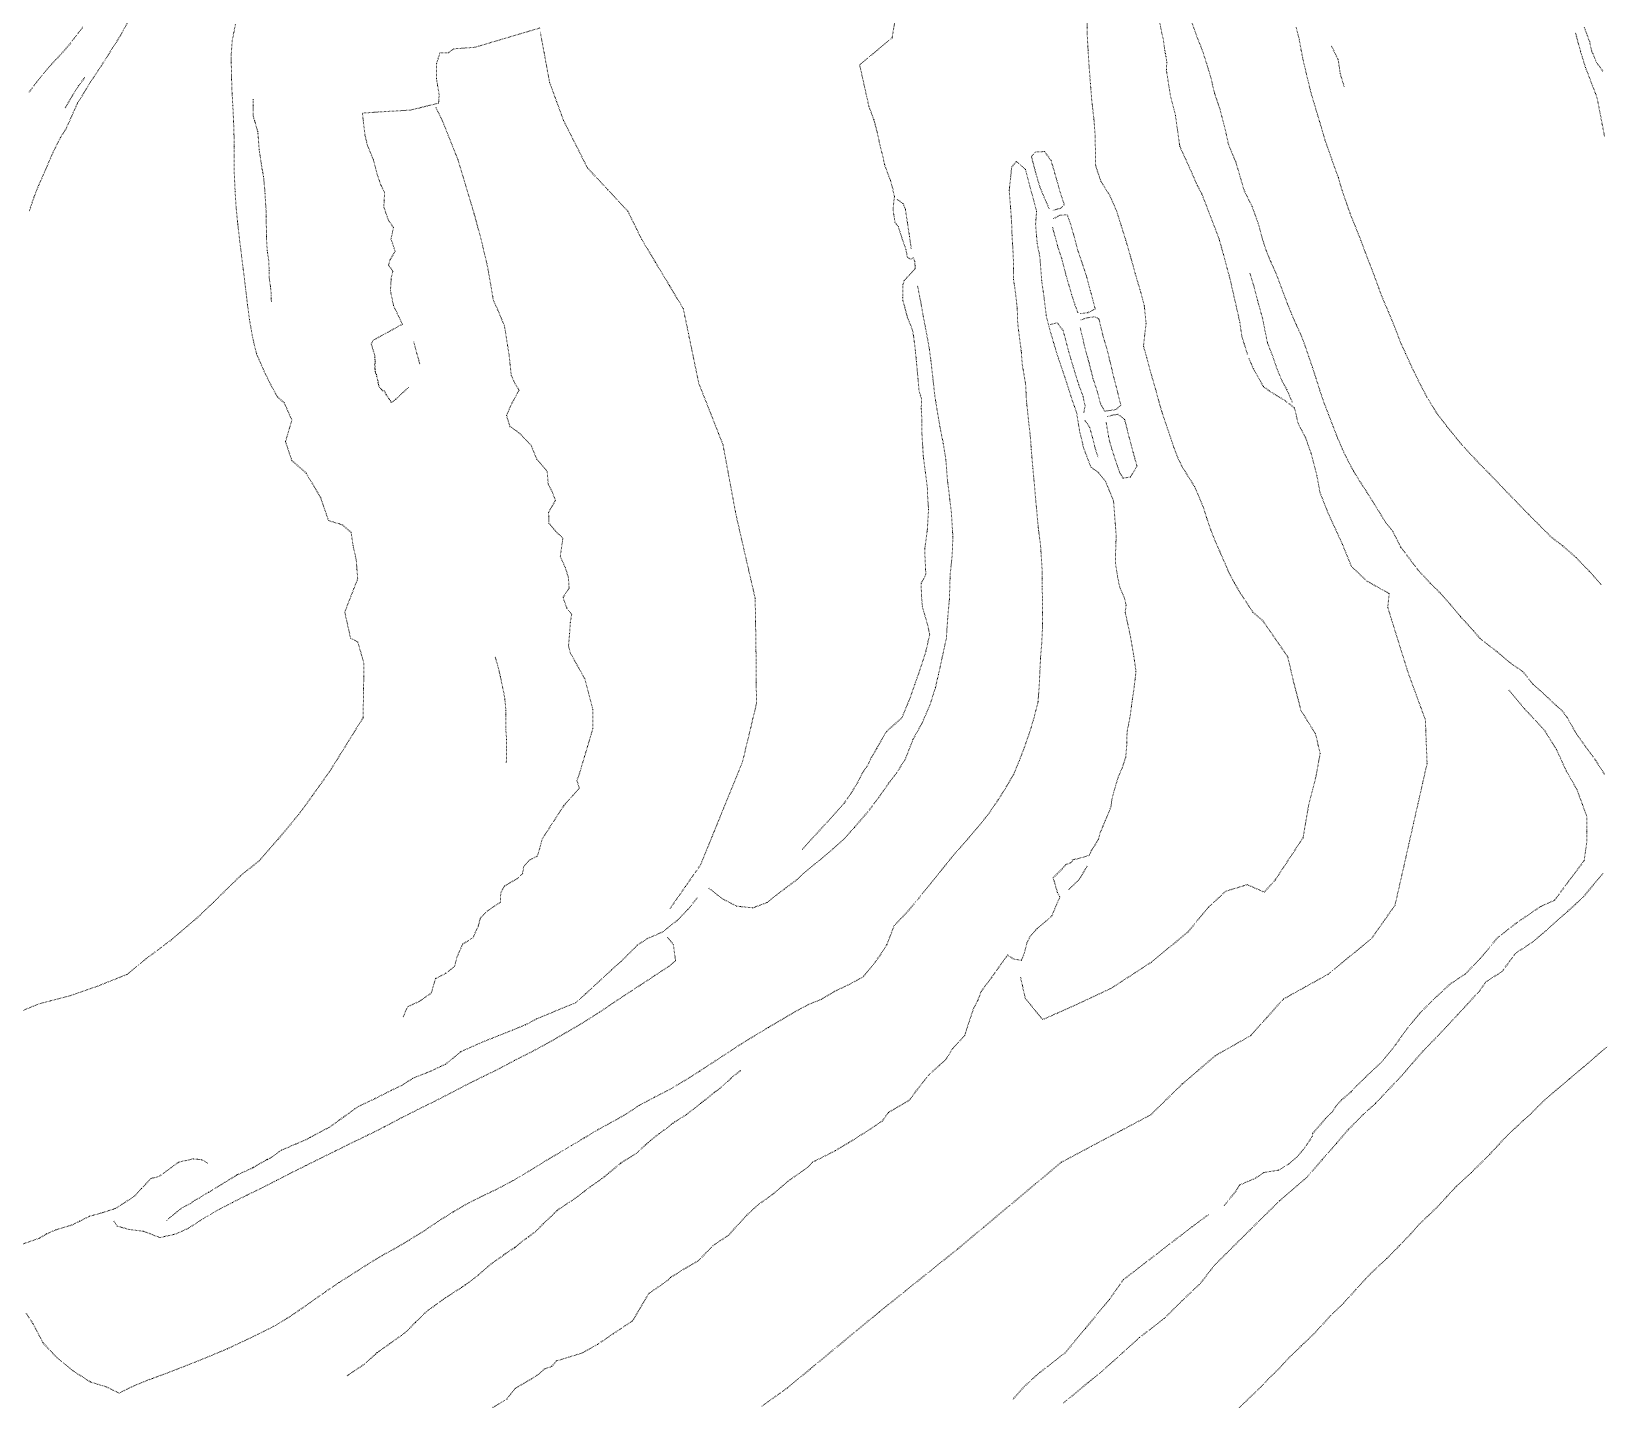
# Model space of a CAD drawing. Extents: x 682410 to 689460, y 7661803 to 7669124.
# Drawn here: x 685593.4 to 686009.6, y 7666807.4 to 7667170.6 of the extents above; entities that cross this region are included whole.
import ezdxf

# ---------------------------------------------------------------- set-up
doc = ezdxf.new("R2010")
doc.units = 0
doc.header["$MEASUREMENT"] = 0
doc.linetypes.add('DOT', pattern=[0.25, 0, -0.25])
doc.layers.add('02 TOE_Line', color=1, linetype='DOT', lineweight=20)

msp = doc.modelspace()

# ---------------------------------------------------------------- linework, layer by layer
at = {"layer": '02 TOE_Line'}
for points in [[(685620.09, 7667175, 4153.07), (685616.89, 7667169.24, 4152.98), (685614.87, 7667166.03, 4153), (685612.85, 7667162.81, 4153.03), (685609.04, 7667157.04, 4153.26), (685605.62, 7667151.48, 4153.56), (685604.09, 7667148.07, 4153.74), (685602.56, 7667144.66, 4153.92), (685601.11, 7667142.4, 4154.04), (685598.94, 7667138.01, 4154.12), (685597.36, 7667134.31, 4154.2), (685595.31, 7667129.67, 4154.3), (685594.13, 7667126.7, 4154.38), (685592.78, 7667122.67, 4154.43)], [(685822.98, 7667175.56, 4080.39), (685821.8, 7667168.83, 4080.32), (685813.21, 7667161.72, 4080.24), (685815.7, 7667150.56, 4080.16), (685817, 7667147.1, 4080.13), (685818.06, 7667143.03, 4080.03), (685818.65, 7667140.18, 4080.03), (685819.52, 7667136.76, 4080.09), (685819.82, 7667135.23, 4080.13), (685821.36, 7667131.05, 4080.16), (685821.91, 7667129.2, 4080.2), (685822.44, 7667126.72, 4080.2), (685822.07, 7667123.41, 4080.95), (685822.59, 7667119.9, 4080.64), (685823.51, 7667118.7, 4080.42), (685824.19, 7667116.43, 4080.62), (685825.52, 7667112.62, 4081.13), (685825.86, 7667110.6, 4081.55), (685826.84, 7667110.08, 4081.13), (685827.42, 7667110.54, 4080.66), (685827.84, 7667109.54, 4080.72), (685827.97, 7667107.63, 4080.78), (685825.05, 7667104.43, 4083.04), (685824.69, 7667103.31, 4083.39), (685824.63, 7667099.97, 4083.68), (685824.69, 7667099.2, 4083.67), (685825.87, 7667094.76, 4083.82), (685827.24, 7667091.29, 4084), (685827.57, 7667089.36, 4084.26), (685828, 7667085.81, 4084.63), (685828.28, 7667082.95, 4084.68), (685828.49, 7667080.61, 4084.93), (685828.7, 7667078.32, 4085.19), (685828.98, 7667075.15, 4085.63), (685829.62, 7667073.11, 4085.79), (685829.57, 7667070.45, 4085.77), (685829.76, 7667067, 4085.86), (685829.76, 7667063.68, 4086.27), (685830.09, 7667057.96, 4086.71), (685830.57, 7667054.24, 4087.04), (685831.18, 7667049.34, 4087.22), (685831.27, 7667046.97, 4087.49), (685831.5, 7667043.65, 4087.75), (685831.17, 7667038.23, 4087.97), (685830.47, 7667033.04, 4088), (685830.78, 7667026.38, 4089.13), (685829.52, 7667024.01, 4088.92), (685829.64, 7667020.57, 4089.52), (685829.87, 7667017.82, 4090.26), (685831.2, 7667013.22, 4091.08), (685831.81, 7667010.57, 4090.6), (685830.79, 7667005.97, 4090.72), (685829.26, 7667001.27, 4091.33), (685827.83, 7666997.19, 4091.87), (685826.48, 7666993.34, 4092.38), (685824.45, 7666988.44, 4093.23), (685820.4, 7666984.78, 4093.06), (685819.75, 7666983.8, 4093.21), (685817.75, 7666980.24, 4094), (685816.31, 7666977.82, 4094.74), (685815.4, 7666975.86, 4095.14), (685814.03, 7666973.9, 4095.18), (685812.59, 7666971.02, 4095.2), (685810.76, 7666968.08, 4095.18), (685809.06, 7666965.66, 4095.43), (685806.25, 7666962.52, 4096.05), (685797.92, 7666953.37, 4098.69)], [(685855.94, 7666919.42, 4077.98), (685857.15, 7666913.98, 4077.99), (685861.76, 7666908.26, 4078.64), (685865.71, 7666910.02, 4078.65), (685870.32, 7666912.06, 4078.65), (685879.99, 7666916.6, 4078.71), (685890.63, 7666923.52, 4078.69), (685900.3, 7666931.5, 4078.7), (685905.8, 7666938.1, 4078.98), (685910.35, 7666942.34, 4078.93), (685916.08, 7666944.09, 4078.76), (685920.6, 7666942.1, 4078.68), (685923.51, 7666945.36, 4078.7), (685930.9, 7666956.57, 4079.13), (685932.34, 7666965.06, 4079.01), (685934.34, 7666972.96, 4079.14), (685935.43, 7666978.94, 4079.1), (685934.19, 7666984.11, 4079.02), (685930.34, 7666990.32, 4079.19), (685928.32, 7666998.14, 4079.13), (685926.83, 7667004.58, 4079.28), (685920.28, 7667014.06, 4079.1), (685917.53, 7667016.46, 4079.45), (685915.84, 7667019.07, 4079.43), (685914.18, 7667021.59, 4079.44), (685912.66, 7667024.18, 4079.42), (685911.23, 7667026.88, 4079.4), (685909.98, 7667029.79, 4079.37), (685908.76, 7667032.6, 4079.39), (685907.48, 7667035.48, 4079.46), (685906.38, 7667038.31, 4079.51), (685905.4, 7667041.17, 4079.52), (685904.48, 7667044.1, 4079.55), (685903.29, 7667046.99, 4079.66), (685902.09, 7667049.77, 4079.68), (685900.39, 7667052.45, 4079.72), (685898.77, 7667055.07, 4079.82), (685897.49, 7667057.79, 4079.92), (685896.43, 7667060.64, 4079.97), (685895.46, 7667063.57, 4080.06), (685894.47, 7667066.46, 4080.1), (685893.5, 7667069.3, 4080.14), (685892.66, 7667072.23, 4080.18), (685891.89, 7667075.14, 4080.26), (685891.01, 7667078.14, 4080.29), (685890.15, 7667081.18, 4080.35), (685889.36, 7667084.12, 4080.37), (685888.54, 7667087.03, 4080.4), (685889.22, 7667093.15, 4081.67), (685888.75, 7667097.85, 4081.64), (685887.6, 7667102.09, 4081.62), (685886.35, 7667106.28, 4081.24), (685885.16, 7667110.61, 4081.33), (685883.84, 7667115.17, 4081.4), (685882.62, 7667119.03, 4081.43), (685881.38, 7667122.97, 4081.47), (685879.68, 7667126.86, 4081.44), (685877.22, 7667130.85, 4081.34), (685875.85, 7667134.9, 4081.22), (685875.78, 7667138.8, 4081.26), (685875.72, 7667142.96, 4081.31), (685875.35, 7667147.65, 4081.33), (685874.82, 7667152.15, 4081.34), (685874.46, 7667156.77, 4081.37), (685874.09, 7667161.46, 4081.4), (685873.85, 7667165.47, 4081.31), (685873.58, 7667170.17, 4081.2), (685873.56, 7667174.33, 4081.1)], [(685587.59, 7666909.28, 4155.09), (685595.72, 7666912.55, 4155.17), (685603.7, 7666914.62, 4155.04), (685611.07, 7666917.18, 4155.2), (685618.83, 7666920.28, 4155.11), (685623.68, 7666924.3, 4155.07), (685630.6, 7666929.48, 4155.06), (685637.33, 7666935.21, 4155.03), (685641.71, 7666939.41, 4154.87), (685648.89, 7666946.44, 4154.78), (685653.87, 7666950.44, 4154.89), (685658.88, 7666956.16, 4154.82), (685664.45, 7666962.84, 4154.97), (685668.08, 7666967.85, 4155.15), (685672.71, 7666974.35, 4155.13), (685681.44, 7666988.41, 4154.74), (685681.57, 7666996.49, 4154.72), (685681.65, 7667002.82, 4154.94), (685680.05, 7667008.48, 4154.75), (685678.1, 7667009.54, 4155.12), (685676.57, 7667016.46, 4154.81), (685680, 7667025.26, 4155.08), (685679.62, 7667030.29, 4154.94), (685678.74, 7667034.24, 4155.08), (685678.27, 7667037.59, 4155.16), (685675.89, 7667039.62, 4155.12), (685672.25, 7667040.74, 4154.97), (685670.18, 7667046.77, 4154.99), (685666.31, 7667053.36, 4154.89), (685662.53, 7667056.68, 4154.89), (685660.84, 7667061.69, 4154.63), (685662.54, 7667067.42, 4154.76), (685660.49, 7667072.01, 4154.7), (685658.69, 7667073.58, 4154.8), (685656.67, 7667077.28, 4154.73), (685655.16, 7667080.4, 4154.64), (685653.13, 7667085.05, 4154.55), (685652.1, 7667089.43, 4154.53), (685651.28, 7667094.13, 4154.44), (685650.75, 7667098.09, 4154.4), (685650.27, 7667102.19, 4154.36), (685649.77, 7667106.29, 4154.27), (685649.18, 7667110.99, 4154.13), (685648.67, 7667115.09, 4154.02), (685648.19, 7667119.37, 4153.91), (685647.74, 7667123.78, 4153.81), (685647.47, 7667128.2, 4153.69), (685647.25, 7667132.8, 4153.53), (685647.19, 7667137.53, 4153.4), (685647.19, 7667142.46, 4153.27), (685647.07, 7667146.61, 4153.13), (685646.86, 7667150.9, 4152.94), (685646.61, 7667155.32, 4152.78), (685646.49, 7667159.83, 4152.59), (685646.42, 7667164.31, 4152.44), (685646.71, 7667168.18, 4152.32), (685647.55, 7667172.44, 4152.18)], [(685592.78, 7667154.43, 4157.44), (685595.08, 7667157.48, 4157), (685598.15, 7667161.23, 4156.52), (685601.07, 7667164.32, 4156.03), (685603.82, 7667167.49, 4155.6), (685607.09, 7667171.79, 4155.16)], [(685728.38, 7667171.5, 4104.75), (685711.1, 7667166.36, 4116.21), (685705.55, 7667165.96, 4119.43), (685704.01, 7667164.9, 4120.69), (685701.85, 7667164.94, 4122.2), (685700.93, 7667162.05, 4122.6), (685700.91, 7667158, 4121.26), (685701.63, 7667153.77, 4121.61), (685701.47, 7667151.56, 4121.77), (685694.13, 7667149.7, 4125.69), (685686, 7667149.22, 4130.6), (685681.24, 7667148.9, 4133.46), (685681.94, 7667143.01, 4134.92), (685682.66, 7667140.12, 4134.8), (685684.17, 7667136.45, 4134.46), (685685.13, 7667132.7, 4133.96), (685686.19, 7667129.71, 4133.64), (685687.15, 7667127.84, 4133.46), (685686.93, 7667123.97, 4134.32), (685688.18, 7667120.4, 4133.77), (685689.5, 7667118.53, 4133), (685688.84, 7667115.49, 4133.77), (685689.96, 7667112.19, 4133.31), (685688.64, 7667110.07, 4133.86), (685688.18, 7667108.55, 4133.86), (685689.37, 7667106.9, 4132.87), (685688.9, 7667105.12, 4132.64), (685688.7, 7667101.75, 4132.97), (685689.5, 7667097.79, 4132.2), (685691.87, 7667092.86, 4131.96), (685684.13, 7667088.6, 4138.12), (685683.62, 7667087.57, 4138.68), (685683.93, 7667086.5, 4138.73), (685684.44, 7667084.91, 4138.84), (685684.54, 7667084.43, 4138.91), (685684.57, 7667084.02, 4139.01), (685684.59, 7667083.6, 4139.1), (685684.6, 7667083.36, 4139.16), (685684.65, 7667082.61, 4139.33), (685684.61, 7667082.42, 4139.4), (685684.49, 7667082.27, 4139.53), (685684.54, 7667082, 4139.56), (685684.66, 7667081.76, 4139.54), (685684.51, 7667081.17, 4139.8), (685684.56, 7667081.04, 4139.8), (685684.59, 7667080.98, 4139.8), (685684.6, 7667080.95, 4139.8), (685684.64, 7667080.78, 4139.8), (685684.67, 7667080.3, 4139.86), (685684.7, 7667080.1, 4139.88), (685684.74, 7667079.87, 4139.89), (685684.95, 7667079.49, 4139.8), (685685.07, 7667078.99, 4139.8), (685685.32, 7667077.93, 4139.8), (685685.41, 7667077.42, 4139.8), (685685.45, 7667077.13, 4139.8), (685685.49, 7667076.92, 4139.8), (685685.51, 7667076.78, 4139.8), (685685.63, 7667076.49, 4139.74), (685685.81, 7667076.13, 4139.66), (685686.15, 7667075.71, 4139.46), (685686.3, 7667075.63, 4139.4), (685686.38, 7667075.49, 4139.4), (685686.44, 7667075.39, 4139.4), (685686.6, 7667075.14, 4139.4), (685686.91, 7667075.22, 4139.19), (685687.17, 7667075.04, 4139.1), (685687.31, 7667074.7, 4139.14), (685687.32, 7667074.63, 4139.16), (685687.48, 7667074.28, 4139.33), (685687.59, 7667074.12, 4139.4), (685688.32, 7667073.04, 4139.84), (685688.42, 7667072.88, 4139.91), (685688.68, 7667072.49, 4140.05), (685688.81, 7667072.26, 4140.14), (685688.84, 7667072.23, 4140.14), (685689.03, 7667072.03, 4140.2), (685689.43, 7667072.4, 4139.8), (685690.11, 7667072.95, 4139.18), (685693.68, 7667076.27, 4135.64)], [(685762.91, 7666937.77, 4101.3), (685766.96, 7666943.57, 4101.13), (685771.01, 7666949.37, 4100.96), (685774.05, 7666956.86, 4100.83), (685777.1, 7666964.36, 4100.69), (685779.62, 7666970.53, 4100.82), (685782.13, 7666976.7, 4100.95), (685783.98, 7666984.4, 4101.29), (685785.82, 7666992.1, 4101.64), (685785.78, 7666997.79, 4101.6), (685785.74, 7667003.48, 4101.56), (685785.62, 7667011.79, 4101.2), (685785.49, 7667020.09, 4100.85), (685783.78, 7667027.53, 4101.09), (685782.07, 7667034.97, 4101.33), (685780.37, 7667042.41, 4101.57), (685778.66, 7667051.64, 4101.88), (685776.95, 7667060.87, 4102.2), (685773.73, 7667069.04, 4102.12), (685770.51, 7667077.21, 4102.05), (685769.15, 7667083.8, 4102.36), (685767.78, 7667090.4, 4102.66), (685766.41, 7667096.99, 4102.97), (685762.72, 7667103.14, 4103), (685759.03, 7667109.29, 4103.03), (685755.34, 7667115.44, 4103.06), (685751.7, 7667122.85, 4102.82), (685746.33, 7667128.61, 4103.22), (685740.96, 7667134.37, 4103.63), (685737.81, 7667140.63, 4104.06), (685734.65, 7667146.9, 4104.48), (685732.78, 7667152, 4104.31), (685730.92, 7667157.1, 4104.14), (685729.6, 7667164.24, 4104.47), (685728.45, 7667170.48, 4104.75)], [(685892.69, 7667173.82, 4071.33), (685893.41, 7667170.09, 4070.82), (685893.77, 7667168.7, 4070.57), (685894.17, 7667165.51, 4070.29), (685894.34, 7667164.73, 4070.17), (685894.52, 7667163.89, 4070.04), (685894.73, 7667162.31, 4069.89), (685894.6, 7667160.41, 4069.61), (685895.7, 7667153.46, 4069.13), (685897.03, 7667148.23, 4068.6), (685898.18, 7667140.04, 4067.93), (685900.79, 7667134.34, 4067.99), (685902.82, 7667129.68, 4068), (685904.06, 7667127.36, 4068.09), (685908.63, 7667115.46, 4068.02), (685911.46, 7667105.09, 4066.8), (685914.13, 7667093.32, 4066.03), (685914.62, 7667089.73, 4065.46), (685914.91, 7667088.79, 4065.43), (685915.26, 7667087.68, 4065.39), (685915.88, 7667085.69, 4065.31), (685916.14, 7667084.84, 4065.27)], [(685901.45, 7667172.73, 4070.57), (685902.65, 7667169.37, 4070.16), (685904.23, 7667165.38, 4069.74), (685905.32, 7667161.96, 4069.48), (685906.4, 7667158.41, 4069.08), (685907.41, 7667154.12, 4068.99), (685908.9, 7667149.74, 4068.55), (685910.21, 7667144.63, 4068.21), (685911.11, 7667140.53, 4067.73), (685913.01, 7667135.99, 4067.42), (685913.92, 7667132.95, 4067.21), (685915.28, 7667128.28, 4066.9), (685917.38, 7667124.09, 4066.6), (685919.15, 7667119.15, 4066.27), (685920.1, 7667115.48, 4066.02), (685921.09, 7667112.47, 4065.82), (685922.31, 7667109.46, 4065.61), (685923.76, 7667106.28, 4065.39), (685925.1, 7667102.66, 4065.14), (685926.78, 7667098.21, 4064.84), (685927.91, 7667095.4, 4064.65), (685929.12, 7667092.65, 4064.45), (685930.38, 7667089.9, 4064.26), (685931.46, 7667087.06, 4064.07), (685932.42, 7667084.18, 4063.87), (685933.4, 7667081.33, 4063.68), (685934.35, 7667078.43, 4063.48), (685935.37, 7667075.16, 4063.26), (685936.48, 7667071.94, 4063.05), (685937.68, 7667068.85, 4062.83), (685938.85, 7667065.73, 4062.62), (685940.07, 7667062.65, 4062.41), (685941.34, 7667059.65, 4062.2), (685942.69, 7667056.84, 4062), (685944.3, 7667053.86, 4061.79), (685946.03, 7667051.04, 4061.57), (685947.84, 7667048.25, 4061.36), (685949.51, 7667045.58, 4061.16), (685951.2, 7667042.88, 4060.96), (685952.79, 7667040.24, 4060.76), (685954.72, 7667037.81, 4060.56), (685956.86, 7667033.62, 4060.26), (685961.45, 7667027.56, 4059.77), (685964.73, 7667024.04, 4059.39), (685967.17, 7667021.6, 4058.99), (685969.92, 7667018.54, 4058.53), (685972.71, 7667015.2, 4058.25), (685976.12, 7667011.47, 4057.77), (685977.91, 7667009.39, 4057.6), (685982.48, 7667005.83, 4057.03), (685985.91, 7667002.93, 4056.61), (685989.28, 7667000.58, 4056.27), (685991.97, 7666997.22, 4055.93), (685994.91, 7666994.6, 4055.68), (685998.09, 7666991.62, 4055.27), (685999.69, 7666990.23, 4055.1), (686000.95, 7666988.47, 4054.78), (686003.53, 7666984, 4054.34), (686005.95, 7666980.62, 4053.99), (686008.58, 7666977.02, 4053.62), (686010.86, 7666973.42, 4053.26)], [(685929.07, 7667171.67, 4068.93), (685929.89, 7667168.31, 4068.51), (685930.78, 7667163.53, 4068), (685931.81, 7667159.13, 4067.64), (685932.97, 7667154.35, 4067.29), (685934.45, 7667149.4, 4066.9), (685935.26, 7667146.71, 4066.36), (685936.71, 7667141.75, 4065.93), (685939.14, 7667134.84, 4065.58), (685940.26, 7667131.76, 4065.13), (685941.26, 7667128.34, 4064.85), (685943.38, 7667122.22, 4064.58), (685944.52, 7667119.42, 4064.07), (685946.23, 7667115.09, 4063.76), (685947.4, 7667111.93, 4063.38), (685949.41, 7667106.75, 4063.08), (685951.03, 7667102.32, 4062.86), (685951.67, 7667100.53, 4062.33), (685953.53, 7667096.17, 4062.2), (685955.12, 7667092.31, 4061.75), (685956.87, 7667087.75, 4061.55), (685958.11, 7667085.09, 4061.11), (685959.98, 7667080.95, 4060.82), (685962.34, 7667076.22, 4060.64), (685963.78, 7667073.48, 4060.18), (685966.35, 7667069.25, 4059.88), (685969, 7667065.8, 4059.55), (685972.95, 7667060.95, 4059.18), (685977.23, 7667056.32, 4059.01), (685980.38, 7667053.11, 4058.56), (685983.78, 7667049.56, 4058.16), (685988.2, 7667044.99, 4057.89), (685990.79, 7667042.33, 4057.64), (685993.44, 7667039.66, 4057.4), (685996.89, 7667036.24, 4057.13), (685999.83, 7667033.99, 4056.64), (686003.35, 7667030.89, 4056.3), (686006.93, 7667027.19, 4056.21), (686009.98, 7667023.76, 4055.86)], [(686010.9, 7667142.73, 4027.03), (686008.89, 7667153.07, 4027.22), (686005.84, 7667161.03, 4027.69), (686004.51, 7667165.29, 4026.95), (686003.16, 7667170.3, 4027.26)], [(686005.53, 7667171.62, 4026.37), (686006.32, 7667169.55, 4026.12), (686006.96, 7667167.79, 4025.98), (686007.45, 7667165.43, 4025.71), (686007.8, 7667164.69, 4025.85), (686008.74, 7667162.37, 4025.69), (686010.46, 7667160.02, 4025.88)], [(685938.45, 7667166.64, 4068.75), (685940.23, 7667163.04, 4069.01), (685940.74, 7667159.4, 4068.6), (685941.84, 7667155.78, 4068.25)], [(685602.39, 7667150.29, 4154.17), (685604.36, 7667153.63, 4154.07), (685605.96, 7667156.25, 4153.88), (685607.34, 7667157.97, 4153.92), (685607.49, 7667158.36, 4153.83)], [(685657.09, 7667098.87, 4155.17), (685657.09, 7667098.93, 4155.16), (685657.03, 7667100.58, 4155.05), (685656.99, 7667101.61, 4154.98), (685656.84, 7667102.87, 4154.97), (685656.82, 7667103.03, 4154.97), (685656.53, 7667105.2, 4154.94), (685656.5, 7667107, 4154.76), (685656.5, 7667107.21, 4154.74), (685656.48, 7667107.94, 4154.67), (685656.39, 7667109.69, 4154.53), (685656.1, 7667111.75, 4154.49), (685656.06, 7667111.97, 4154.49), (685656, 7667112.45, 4154.48), (685655.78, 7667115.89, 4154.23), (685655.77, 7667116.06, 4154.22), (685655.77, 7667116.09, 4154.22), (685655.8, 7667117.75, 4154.02), (685655.71, 7667120.13, 4153.82), (685655.7, 7667120.29, 4153.81), (685655.68, 7667121.05, 4153.75), (685655.73, 7667122.71, 4153.56), (685655.59, 7667124.4, 4153.5), (685655.58, 7667124.54, 4153.49), (685655.48, 7667126.38, 4153.44), (685655.4, 7667127.62, 4153.41), (685655.33, 7667128.62, 4153.39), (685655.32, 7667128.79, 4153.38), (685655.29, 7667129.12, 4153.38), (685655.02, 7667132.05, 4153.36), (685654.82, 7667133.04, 4153.44), (685654.79, 7667133.19, 4153.45), (685654.6, 7667134.26, 4153.55), (685654.29, 7667136.31, 4153.7), (685654.09, 7667137.58, 4153.79), (685654.08, 7667137.68, 4153.8), (685653.85, 7667139.23, 4153.92), (685653.62, 7667142.45, 4154), (685653.61, 7667142.66, 4154.01), (685653.53, 7667143.55, 4154.02), (685653.47, 7667144, 4154.04), (685652.68, 7667146.76, 4154.46), (685652.63, 7667146.91, 4154.49), (685652.24, 7667148.17, 4154.67), (685652.22, 7667148.41, 4154.67), (685652.24, 7667151.15, 4154.44), (685652.24, 7667151.26, 4154.43), (685652.25, 7667152.51, 4154.32), (685652.22, 7667152.76, 4154.33)], [(685700.75, 7667150.35, 4121.43), (685702.41, 7667147.06, 4121.26), (685706.63, 7667136.45, 4121.24), (685710.93, 7667122.12, 4121.65), (685712.84, 7667114.99, 4120.54), (685714.46, 7667108.19, 4120.25), (685716.01, 7667099.21, 4120.47), (685717.21, 7667096.59, 4119.36), (685718.95, 7667092.44, 4119.6), (685720.19, 7667084.65, 4119.76), (685720.75, 7667079.33, 4119.58), (685721.74, 7667077.08, 4119.4), (685722.84, 7667075.36, 4119.02), (685720.82, 7667071.7, 4121.24), (685719.5, 7667068.59, 4122.84), (685720.41, 7667065.7, 4122.91), (685722.8, 7667064.06, 4121.83), (685726.03, 7667060.73, 4120.62), (685727.55, 7667057.01, 4120.33), (685730.28, 7667053.82, 4119.4), (685730.55, 7667050.44, 4119.55), (685731.54, 7667048.54, 4119.02), (685732.48, 7667046.08, 4118.6), (685730.66, 7667042.91, 4120.21), (685730.77, 7667040.07, 4120.52), (685732.67, 7667037.7, 4119.64), (685734.46, 7667036.09, 4118.72), (685733.76, 7667031.18, 4120.2), (685735.13, 7667028.19, 4119.85), (685735.93, 7667025.55, 4119.08), (685736.11, 7667022.82, 4118.75), (685734.5, 7667020.3, 4119.73), (685735.52, 7667017.44, 4119.4), (685736.8, 7667015.87, 4118.6), (685736.43, 7667013.67, 4119), (685736.23, 7667010.73, 4119.32), (685735.96, 7667007.52, 4119.71), (685736.47, 7667005.53, 4119.75), (685740.24, 7666998.78, 4119.86), (685742.42, 7666990.56, 4119.55), (685742.41, 7666985.51, 4119.16), (685740.42, 7666978.83, 4120.28), (685738.62, 7666972.81, 4119.08), (685738.16, 7666971.85, 4118.92), (685738.81, 7666969.67, 4118.6), (685737.11, 7666967.79, 4118.91), (685734.68, 7666965.04, 4119.34), (685728.99, 7666956.25, 4119.5), (685728.31, 7666953.76, 4119), (685727.73, 7666951.73, 4118.6), (685725.55, 7666950.56, 4119.4), (685724.08, 7666948.97, 4119.4), (685723.76, 7666947, 4118.63), (685722.2, 7666945.6, 4118.84), (685718.92, 7666943.72, 4119.74), (685717.96, 7666941.92, 4119.44), (685717.89, 7666939.45, 4118.75), (685714.47, 7666937.16, 4119.66), (685712.57, 7666935.24, 4119.8), (685712.03, 7666933.19, 4119.18), (685710.61, 7666930.01, 4118.6), (685707.86, 7666928.3, 4119.38), (685706.43, 7666925.08, 4118.66), (685705.71, 7666922.4, 4117.8), (685703.31, 7666920.51, 4118.2), (685700.65, 7666919.16, 4119), (685699.53, 7666915.31, 4117.84), (685696.44, 7666913.15, 4118.49), (685693.22, 7666911.67, 4119.17), (685691.99, 7666908.79, 4118.2)], [(685863.52, 7667123.53, 4080.53), (685862.71, 7667125.3, 4080.63), (685861.03, 7667129.37, 4080.64), (685860.04, 7667132.7, 4080.68), (685858.8, 7667137.36, 4080.57), (685859.96, 7667138.65, 4080.75), (685862.31, 7667138.66, 4080.67), (685864.02, 7667136.31, 4080.69), (685864.92, 7667133.25, 4080.71), (685866.46, 7667127.81, 4080.62), (685867.53, 7667124.54, 4080.61), (685866.52, 7667123.64, 4080.63), (685864.44, 7667123.06, 4080.52)], [(685592, 7666830.35, 4117.59), (685593.79, 7666827.61, 4117.49), (685596.51, 7666822.44, 4117.35), (685600, 7666818.71, 4117.08), (685604.49, 7666815.01, 4117.43), (685609.05, 7666812.08, 4117.1), (685613.36, 7666810.77, 4116.88), (685616.64, 7666809.13, 4117.18), (685620.68, 7666811.09, 4117.01), (685624.84, 7666812.77, 4116.83), (685629.11, 7666814.33, 4116.59), (685633.32, 7666815.97, 4116.41), (685637.55, 7666817.63, 4116.17), (685641.38, 7666819.2, 4115.81), (685645.45, 7666820.92, 4115.43), (685649.54, 7666822.83, 4115), (685653.63, 7666824.79, 4114.61), (685657.77, 7666826.87, 4114.19), (685661.2, 7666828.92, 4113.8), (685664.6, 7666831.2, 4113.46), (685667.98, 7666833.58, 4113.12), (685671.47, 7666836.05, 4112.76), (685675.11, 7666838.51, 4112.38), (685678.95, 7666840.95, 4111.98), (685682.82, 7666843.41, 4111.57), (685686.52, 7666845.68, 4111.12), (685690.23, 7666847.7, 4110.79), (685693.72, 7666849.78, 4110.42), (685697.68, 7666852.22, 4110.08), (685701.39, 7666854.75, 4109.56), (685705.4, 7666857.25, 4108.97), (685709.08, 7666859.4, 4108.51), (685712.99, 7666861.38, 4108.03), (685717.08, 7666863.33, 4107.51), (685721.23, 7666865.55, 4107.06), (685725.16, 7666867.86, 4106.58), (685729.02, 7666870.24, 4106.13), (685732.95, 7666872.59, 4105.74), (685736.71, 7666874.83, 4105.34), (685740.22, 7666876.92, 4104.88), (685743.73, 7666879.03, 4104.4), (685747.39, 7666881.02, 4103.98), (685751.07, 7666883.09, 4103.53), (685754.68, 7666885.48, 4103.11), (685758.81, 7666887.7, 4102.6), (685762.92, 7666889.79, 4102.11), (685767.08, 7666892.26, 4101.58), (685770.78, 7666894.62, 4101.16), (685774.5, 7666897.05, 4100.77), (685778.23, 7666899.49, 4100.37), (685781.92, 7666901.91, 4099.92), (685785.52, 7666904.1, 4099.42), (685788.99, 7666906.19, 4099), (685792.89, 7666908.48, 4098.57), (685796.58, 7666910.64, 4098.18), (685799.98, 7666912.45, 4098.14), (685802.97, 7666913.6, 4097.93), (685806.63, 7666915.8, 4097.64), (685810.42, 7666917.59, 4097.96), (685814.14, 7666919.61, 4097.6), (685817.05, 7666923.15, 4097.39), (685818.87, 7666925.66, 4097.04), (685820.45, 7666928.24, 4097.03), (685822.39, 7666933.22, 4096.53), (685825.57, 7666936.55, 4095.97), (685828.94, 7666940.54, 4095.66), (685832.22, 7666944.55, 4095.34), (685835.41, 7666948.57, 4095.04), (685838.47, 7666952.34, 4094.59), (685841.95, 7666956.23, 4094.26), (685845.35, 7666960.25, 4093.89), (685847.75, 7666963.35, 4093.39), (685850.03, 7666966.69, 4093.17), (685852.14, 7666970.02, 4092.74), (685854.1, 7666973.45, 4092.28), (685855.6, 7666977.05, 4092.06), (685856.9, 7666980.44, 4091.68), (685858.51, 7666985.09, 4091.34), (685859.63, 7666988.91, 4091.05), (685860.55, 7666992.68, 4090.73), (685860.86, 7666996.54, 4090.55), (685861.04, 7667000.58, 4090.23), (685861.24, 7667004.58, 4089.83), (685861.55, 7667008.38, 4089.49), (685861.72, 7667011.96, 4089.25), (685861.76, 7667015.93, 4088.91), (685861.77, 7667019.87, 4088.77), (685861.62, 7667023.21, 4088.26), (685861.68, 7667026.88, 4087.93), (685861.46, 7667030.38, 4087.6), (685861.23, 7667034.14, 4087.25), (685860.7, 7667038.15, 4086.93), (685860.33, 7667041.98, 4086.64), (685859.99, 7667045.73, 4086.33), (685859.65, 7667049.58, 4085.99), (685859.19, 7667054.64, 4085.64), (685858.76, 7667059.65, 4085.16), (685858.51, 7667063.09, 4084.65), (685858.1, 7667066.71, 4084.27), (685857.48, 7667072.58, 4083.82), (685857.26, 7667076.99, 4083.4), (685856.36, 7667082.16, 4083), (685856.09, 7667085.91, 4082.61), (685855.61, 7667089.4, 4082.47), (685855.16, 7667093.25, 4082.25), (685855.04, 7667096.98, 4081.92), (685854.63, 7667100.84, 4081.76), (685854.04, 7667104.79, 4081.49), (685854.08, 7667108.65, 4081.33), (685853.9, 7667112.48, 4081.14), (685853.66, 7667116.36, 4080.95), (685853.54, 7667120, 4080.75), (685853.28, 7667123.7, 4080.53), (685852.9, 7667128.4, 4080.38), (685853.02, 7667129.41, 4080.26), (685853.39, 7667132.82, 4080.4), (685853.53, 7667134.58, 4080.5), (685854.82, 7667136.08, 4080.51), (685857.22, 7667133.95, 4080.46), (685858.1, 7667130.56, 4080.44), (685858.97, 7667127.35, 4080.43), (685860.16, 7667122.8, 4080.41), (685859.91, 7667119.33, 4080.4), (685860.33, 7667114.25, 4080.38), (685861.03, 7667110.86, 4080.35), (685861.53, 7667104.36, 4080.27), (685862.13, 7667100.17, 4080.23), (685862.73, 7667095.18, 4080.09), (685863.78, 7667091.07, 4080.41), (685865.58, 7667084.97, 4081.28), (685867.7, 7667078.73, 4081.01), (685869.84, 7667072.05, 4080.63), (685870.77, 7667069.48, 4080.46), (685871.58, 7667064.55, 4080.5), (685872.68, 7667059.92, 4080.45), (685874.62, 7667054.86, 4080.32), (685876.5, 7667053.61, 4079.43), (685878.48, 7667051.12, 4079.07), (685880.6, 7667045.94, 4079.03), (685881.3, 7667036.63, 4078.96), (685881.1, 7667031.48, 4078.84), (685881.07, 7667029.68, 4078.82), (685881.66, 7667025.85, 4078.78), (685882.25, 7667023.02, 4078.79), (685883.39, 7667020.43, 4078.77), (685883.94, 7667018.19, 4078.75), (685883.67, 7667016.37, 4078.79), (685884.27, 7667013.8, 4078.72), (685885.13, 7667009.69, 4078.74), (685885.98, 7667004.68, 4078.68), (685886.55, 7667000.69, 4078.87), (685886.1, 7666996.76, 4078.83), (685885.58, 7666993.17, 4078.65), (685885.03, 7666988.88, 4078.4), (685884.18, 7666984.67, 4078.6), (685884.12, 7666981.47, 4078.59), (685883.83, 7666977.94, 4078.41), (685882.98, 7666975.32, 4078.42), (685881.84, 7666972.64, 4078.33), (685880.87, 7666969.45, 4078.21), (685880.11, 7666966.47, 4078.26), (685879.94, 7666964.84, 4078.3), (685879.03, 7666962.51, 4078.27), (685878.33, 7666960.99, 4078.28), (685877.78, 7666959.56, 4078.36), (685877.05, 7666957.9, 4078.29), (685876.58, 7666956.17, 4078.12), (685875.65, 7666954.61, 4078.01), (685874.67, 7666953.07, 4077.96), (685874.18, 7666951.93, 4077.89), (685872.95, 7666951.49, 4078.55), (685871.38, 7666951.07, 4079.42), (685869.68, 7666950.65, 4080.38), (685869.54, 7666950.06, 4080.27), (685867.95, 7666949.41, 4080.83), (685866.92, 7666948.24, 4080.81), (685865.59, 7666946.96, 4080.82), (685864.57, 7666945.91, 4080.84), (685864.99, 7666944.48, 4080), (685865.71, 7666941.99, 4078.54), (685866.35, 7666940.85, 4077.79), (685865.27, 7666938.29, 4077.87), (685864.24, 7666935.78, 4077.9), (685862.65, 7666934.36, 4077.84), (685860.31, 7666932.42, 4077.78), (685858.43, 7666930.31, 4078), (685857.57, 7666928.54, 4078), (685856.89, 7666925.81, 4077.97), (685856.15, 7666923.98, 4077.95), (685853.98, 7666924.38, 4079.39), (685852.48, 7666925.42, 4080.74), (685849.99, 7666921.94, 4080.74), (685848.3, 7666919.54, 4080.8), (685845.48, 7666915.77, 4080.88), (685844.57, 7666913.37, 4080.93), (685843.43, 7666911.21, 4080.94), (685842.12, 7666907.27, 4080.78), (685841.09, 7666904.03, 4080.65), (685837.9, 7666900.61, 4080.61), (685836.08, 7666897.64, 4080.51), (685834.31, 7666896.05, 4080.67), (685831.46, 7666893.48, 4080.77), (685828.04, 7666889.1, 4080.44), (685826.39, 7666886.87, 4080.21), (685820.86, 7666883.63, 4080.03), (685819.16, 7666881.31, 4080.06), (685815.66, 7666878.96, 4080.25), (685810.22, 7666875.54, 4079.85), (685806.84, 7666873.52, 4079.66), (685801.44, 7666870.78, 4079.57), (685800.68, 7666870.39, 4079.58), (685799.48, 7666869.07, 4079.5), (685797.8, 7666867.91, 4079.58), (685794.34, 7666865.48, 4079.75), (685790.17, 7666861.92, 4079.68), (685786.45, 7666859.26, 4079.78), (685783.21, 7666856.34, 4079.74), (685778.45, 7666851.06, 4079.8), (685774.36, 7666848.33, 4079.78), (685770.46, 7666844.33, 4079.8), (685766.95, 7666842.27, 4079.87), (685762.98, 7666839.79, 4079.9), (685762.35, 7666839.1, 4079.93), (685757.28, 7666835.58, 4080.05), (685752.94, 7666828.31, 4080.19), (685747.78, 7666824.86, 4080.22), (685743.62, 7666822.04, 4080.2), (685739.51, 7666819.75, 4080.48), (685732.77, 7666817.67, 4080.76), (685731.47, 7666816.19, 4080.82), (685729.57, 7666815.54, 4080.9), (685728.05, 7666814.14, 4080.99), (685726.09, 7666812.9, 4081.09), (685721.82, 7666810.38, 4081.38), (685719.57, 7666807.54, 4081.4), (685715.66, 7666805.2, 4081.52)], [(685823.17, 7667125.96, 4080.14), (685824.76, 7667124.9, 4080.3), (685825.35, 7667123.36, 4080.29), (685825.96, 7667119.41, 4080.35), (685826.44, 7667116.16, 4080.52), (685826.93, 7667112.76, 4080.56)], [(685871.84, 7667095.68, 4080.15), (685873.73, 7667095.92, 4080.22), (685875.75, 7667096.91, 4080.17), (685874.42, 7667101.83, 4080.28), (685873.39, 7667105.66, 4080.46), (685872.25, 7667109.13, 4080.5), (685871.04, 7667112.7, 4080.48), (685870.02, 7667116.54, 4080.61), (685869.16, 7667119.59, 4080.65), (685868.28, 7667121.93, 4080.53), (685866.32, 7667121.76, 4080.48), (685864.61, 7667120.84, 4080.49)], [(685871.12, 7667095.92, 4080.19), (685870.28, 7667098.21, 4080.32), (685869.47, 7667100.74, 4080.39), (685867.83, 7667106.37, 4080.5), (685866.87, 7667110.25, 4080.56), (685865.8, 7667113.36, 4080.62), (685864.4, 7667118.65, 4080.52)], [(685916.77, 7667106.44, 4065.43), (685917.91, 7667102.69, 4065.12), (685918.82, 7667099.12, 4064.89), (685920.16, 7667094.38, 4064.47), (685920.91, 7667090.45, 4064.32), (685921.47, 7667087.83, 4064.12), (685922.78, 7667084.52, 4064.01), (685923.92, 7667081.15, 4063.78), (685925.32, 7667077.78, 4063.56), (685926.62, 7667075.42, 4063.26), (685928.02, 7667072.2, 4063.16)], [(685773.23, 7666943.12, 4099.37), (685776.73, 7666940.37, 4099.01), (685780.5, 7666938.39, 4098.49), (685784.87, 7666937.94, 4097.91), (685788.68, 7666939.35, 4097.42), (685789.74, 7666940.26, 4097.25), (685793.27, 7666942.96, 4096.85), (685796.68, 7666945.52, 4096.51), (685798.02, 7666946.84, 4096.83), (685801.45, 7666949.65, 4096.52), (685805.53, 7666953.03, 4096.12), (685808.95, 7666956.1, 4095.82), (685811.88, 7666959.34, 4095.34), (685815.52, 7666963.56, 4094.83), (685818.36, 7666967.35, 4094.26), (685821, 7666971.11, 4093.66), (685823.05, 7666973.79, 4093.47), (685825.28, 7666977.31, 4092.97), (685827.36, 7666982.59, 4092.43), (685829.81, 7666987.07, 4091.85), (685831.92, 7666991.92, 4091.21), (685833.31, 7666996.38, 4090.78), (685834.16, 7666999.98, 4090.36), (685835.26, 7667005.04, 4089.99), (685836.22, 7667009.5, 4089.62), (685836.58, 7667014.85, 4089.29), (685837.05, 7667020.06, 4088.9), (685837.23, 7667026.33, 4088.15), (685837.78, 7667031.56, 4087.64), (685837.95, 7667036.47, 4087.2), (685837.56, 7667042.8, 4086.78), (685836.94, 7667048.01, 4086.23), (685836.53, 7667051.31, 4086.04), (685836.09, 7667056.93, 4085.48), (685835.41, 7667061.18, 4084.99), (685834.51, 7667065.69, 4084.58), (685833.7, 7667070.48, 4084.21), (685833.14, 7667074.03, 4083.85), (685832.65, 7667078.57, 4083.43), (685832.11, 7667083.32, 4082.96), (685831.67, 7667086.6, 4082.66), (685830.86, 7667091, 4082.23), (685830.08, 7667095.03, 4081.96), (685829.43, 7667098.77, 4081.57), (685828.59, 7667103.03, 4081.19)], [(685872.68, 7667069.36, 4079.46), (685873.05, 7667071.14, 4079.4), (685872.48, 7667073.76, 4079.33), (685871.31, 7667076.94, 4079.58), (685870.25, 7667080.35, 4079.64), (685869.3, 7667083.55, 4079.67), (685868.65, 7667085.73, 4079.63), (685867.8, 7667089.07, 4079.78), (685867.17, 7667091.29, 4079.88), (685865.62, 7667093.25, 4079.92), (685863.72, 7667092.77, 4080.04)], [(685871.93, 7667093.99, 4080.12), (685873.54, 7667094.54, 4080.2), (685875.6, 7667094.83, 4080.29), (685876.73, 7667094.24, 4080.19), (685877.73, 7667090, 4080.17), (685878.79, 7667086.41, 4080.07), (685879.77, 7667082.51, 4079.98), (685880.74, 7667078.4, 4079.82), (685881.67, 7667074.85, 4079.76), (685882.54, 7667071.32, 4079.64), (685881.21, 7667070.19, 4079.6), (685878.23, 7667069.76, 4079.51), (685877.15, 7667071.7, 4079.64), (685876.3, 7667074.94, 4079.76), (685875.14, 7667078.48, 4079.81), (685874.1, 7667082.58, 4079.85), (685872.99, 7667086.65, 4079.95), (685871.72, 7667092.1, 4080.02)], [(685696.47, 7667082.33, 4132.21), (685694.85, 7667088.25, 4131.79)], [(685916.54, 7667083.76, 4065.33), (685917.74, 7667080.98, 4065.7), (685920.41, 7667076.26, 4065.78), (685921.98, 7667075.12, 4065.28), (685926.26, 7667072.46, 4063.85), (685928.63, 7667070.62, 4063.15), (685929.59, 7667066.47, 4063.74), (685931.59, 7667062.65, 4063.9), (685933.01, 7667058.58, 4063.68), (685934.58, 7667052.59, 4063.43), (685935.38, 7667048.19, 4063.33), (685937.54, 7667042.7, 4063.32), (685941.36, 7667034.42, 4063.06), (685943.72, 7667028.58, 4063.23), (685947.8, 7667024.69, 4062.88), (685953.75, 7667021.36, 4062.02), (685953.36, 7667017.7, 4062.27), (685956.06, 7667009.04, 4062.34), (685958.76, 7667000.37, 4062.01), (685961.05, 7666994.12, 4062.04), (685963.35, 7666987.86, 4062.07), (685963.57, 7666982.06, 4062.02), (685963.8, 7666976.25, 4061.96), (685962.6, 7666970.94, 4062.01), (685961.4, 7666965.64, 4062.06), (685960.2, 7666960.33, 4061.99), (685959, 7666955.02, 4061.93), (685957.15, 7666946.83, 4061.76), (685955.3, 7666938.64, 4061.7), (685952.2, 7666934.24, 4061.61), (685949.09, 7666929.83, 4061.52), (685943.33, 7666925.08, 4061.35), (685937.57, 7666920.33, 4061.19), (685931.62, 7666917.03, 4061.04), (685925.66, 7666913.72, 4060.9), (685921.29, 7666908.84, 4060.68), (685916.92, 7666903.97, 4060.46), (685912.23, 7666901.32, 4060.48), (685907.54, 7666898.66, 4060.5), (685903.19, 7666894.92, 4060.04), (685898.83, 7666891.18, 4059.57), (685890.49, 7666883.02, 4057.5), (685882.56, 7666878.81, 4057.12), (685874.63, 7666874.6, 4056.75), (685866.71, 7666870.39, 4056.38), (685859.82, 7666864.62, 4056.76), (685852.93, 7666858.85, 4057.14), (685846.04, 7666853.09, 4057.52), (685839.15, 7666847.32, 4057.91), (685832.26, 7666841.79, 4057.74), (685825.36, 7666836.25, 4057.56), (685818.47, 7666830.72, 4057.39), (685812.33, 7666825.65, 4057.51), (685806.2, 7666820.58, 4057.62), (685800.07, 7666815.5, 4057.73), (685793.94, 7666810.43, 4057.85), (685787.07, 7666805.54, 4058.08)], [(685872.97, 7667067.33, 4079.47), (685874.32, 7667065.44, 4079.28), (685874.91, 7667063.17, 4079.21), (685875.71, 7667059.93, 4079.08), (685876.48, 7667057.6, 4079.11)], [(685879.02, 7667068.34, 4079.46), (685880.28, 7667068.73, 4079.63), (685881.77, 7667068.94, 4079.67), (685883.53, 7667067.58, 4079.49), (685884.82, 7667062.58, 4079.33), (685885.83, 7667058.78, 4079.27), (685886.81, 7667055.14, 4079.21), (685885.07, 7667052.29, 4079.04), (685883.13, 7667051.99, 4079.15), (685882.25, 7667053.42, 4079.13), (685881.61, 7667055.23, 4079.26), (685880.17, 7667059.66, 4079.33), (685879.48, 7667061.97, 4079.41), (685878.6, 7667066.95, 4079.4)], [(685719.44, 7666976.44, 4131.71), (685719.52, 7666980.06, 4131.45), (685719.52, 7666982.62, 4131.3), (685719.29, 7666985.36, 4131.4), (685719.34, 7666990.4, 4131.8), (685718.99, 7666993.98, 4131.86), (685717.86, 7666999.35, 4132.48), (685717.2, 7667002.05, 4133.01), (685716.45, 7667004.69, 4133.49)], [(685985.54, 7666995.73, 4057.51), (685989.65, 7666990.77, 4056.84), (685994.86, 7666985.21, 4056.24), (685998.12, 7666980, 4055.27), (686000.78, 7666974.2, 4054.41), (686003.57, 7666969.36, 4053.67), (686006.23, 7666962.1, 4053.11), (686006.23, 7666955.81, 4052.76), (686005.5, 7666950.49, 4052.53), (686001.15, 7666944.68, 4052.53), (685997.64, 7666939.96, 4052.43), (685993.89, 7666938.27, 4051.88), (685987.45, 7666933.88, 4051.09), (685982.46, 7666929.95, 4050.62), (685977.92, 7666924.51, 4049.6), (685973.99, 7666920.42, 4049.07), (685969.9, 7666917.7, 4049.09), (685965.52, 7666913.62, 4048.84), (685961.89, 7666909.99, 4048.3), (685958.41, 7666905.76, 4047.65), (685955.4, 7666901.54, 4047.5), (685951.9, 7666897.19, 4046.91), (685947.42, 7666892.95, 4046.02), (685944.7, 7666890.28, 4045.65), (685943.64, 7666889.11, 4045.57), (685941.2, 7666887.03, 4045.09), (685939.75, 7666885.5, 4044.94), (685938.68, 7666883.83, 4044.83), (685936.78, 7666881.94, 4044.69), (685934.72, 7666879.5, 4044.68), (685933.42, 7666878.01, 4044.47), (685933.34, 7666877.24, 4044.09), (685931.46, 7666874.45, 4043.39), (685929.23, 7666871.76, 4042.75), (685926.96, 7666869.84, 4042.55), (685924.42, 7666868.32, 4042.61), (685920.47, 7666867.68, 4043.69), (685918.27, 7666866.18, 4043.11), (685913.99, 7666864.35, 4042.77), (685912.93, 7666862.53, 4041.8), (685909.9, 7666858.9, 4041.71)], [(686010.48, 7666947.03, 4051.2), (686007.94, 7666944.05, 4050.86), (686005.34, 7666940.89, 4050.48), (686003.07, 7666938.79, 4050.14), (686001.08, 7666936.96, 4050.2), (685998.37, 7666934.64, 4049.96), (685995, 7666931.54, 4049.72), (685991.68, 7666928.78, 4049.28), (685987.31, 7666925.9, 4048.84), (685983.65, 7666920.98, 4048.4), (685979.51, 7666918.38, 4048.42), (685977.67, 7666915.83, 4048.38), (685974.64, 7666912.53, 4047.92), (685971.89, 7666909.54, 4047.6), (685969, 7666906.43, 4047.26), (685965.89, 7666903.17, 4046.92), (685962.78, 7666899.96, 4046.6), (685959.84, 7666896.65, 4046.21), (685957.15, 7666893.47, 4045.79), (685953.58, 7666889.71, 4045.39), (685950.1, 7666886.01, 4044.84), (685946.83, 7666883.07, 4044.52), (685942.82, 7666878.99, 4043.45), (685939.74, 7666875.38, 4042.52), (685935.92, 7666871.07, 4041.46), (685931.87, 7666866.39, 4040.32), (685924.66, 7666860.18, 4039.66), (685916.83, 7666852.47, 4038.97), (685907.37, 7666843.06, 4038.05), (685903.7, 7666838.31, 4037.34), (685898.82, 7666833.68, 4036.87), (685893.98, 7666828.89, 4036.36), (685887.43, 7666823.85, 4036.14), (685882.99, 7666819.82, 4035.59), (685877.73, 7666815.07, 4034.99), (685873.87, 7666811.96, 4034.54), (685867.33, 7666806.5, 4033.91)], [(685873.58, 7666948.99, 4077.87), (685871.51, 7666945.53, 4077.81), (685868.56, 7666942.63, 4077.83)], [(685629.32, 7666854.94, 4118.37), (685630.28, 7666855.82, 4117.95), (685632.15, 7666857.35, 4117.53), (685633.65, 7666858.46, 4117.19), (685635.51, 7666859.41, 4116.72), (685636.87, 7666860.36, 4116.33), (685637.93, 7666860.91, 4116.3), (685640.37, 7666862.42, 4116.06), (685640.43, 7666862.45, 4116.05), (685640.53, 7666862.49, 4116.03), (685641.48, 7666863.07, 4115.92), (685644.1, 7666864.64, 4115.65), (685644.8, 7666865.1, 4115.6), (685647.72, 7666866.88, 4115.47), (685647.77, 7666866.91, 4115.47), (685647.78, 7666866.92, 4115.47), (685647.89, 7666866.99, 4115.46), (685647.95, 7666867.03, 4115.46), (685648.13, 7666867.12, 4115.45), (685648.15, 7666867.13, 4115.45), (685652, 7666868.85, 4115.13), (685652.19, 7666868.96, 4115.1), (685652.24, 7666868.99, 4115.1), (685652.45, 7666869.12, 4115.07), (685655.73, 7666871, 4114.6), (685655.74, 7666871.01, 4114.6), (685655.88, 7666871.09, 4114.58), (685656.08, 7666871.17, 4114.54), (685656.16, 7666871.2, 4114.52), (685657.01, 7666871.66, 4114.41), (685659.6, 7666873.51, 4113.76), (685659.73, 7666873.6, 4113.73), (685659.9, 7666873.67, 4113.71), (685662.45, 7666874.77, 4113.55), (685663.6, 7666875.25, 4113.48), (685663.68, 7666875.29, 4113.47), (685666.27, 7666876.39, 4113.33), (685667.31, 7666876.95, 4113.19), (685667.52, 7666877.07, 4113.16), (685667.57, 7666877.1, 4113.16), (685667.58, 7666877.1, 4113.16), (685667.61, 7666877.12, 4113.15), (685670.04, 7666878.41, 4112.82), (685671.2, 7666879.03, 4112.65), (685671.56, 7666879.22, 4112.6), (685671.61, 7666879.24, 4112.6), (685672.57, 7666879.76, 4112.46), (685675.09, 7666881.58, 4111.79), (685675.29, 7666881.72, 4111.74), (685675.51, 7666881.88, 4111.68), (685675.83, 7666882.11, 4111.6), (685676.3, 7666882.45, 4111.47), (685679.28, 7666884.59, 4110.67), (685679.59, 7666884.81, 4110.59), (685680.3, 7666885.27, 4110.43), (685684.54, 7666887.27, 4109.99), (685688.97, 7666889.52, 4109.55), (685691.77, 7666890.85, 4109.31), (685693.3, 7666891.85, 4108.98), (685694.64, 7666892.7, 4108.68), (685699.4, 7666894.6, 4108.39), (685703.43, 7666896.5, 4107.94), (685707.33, 7666899.75, 4107.67), (685713.13, 7666902.31, 4107.36), (685717.38, 7666904.01, 4107.04), (685721.1, 7666905.48, 4106.72), (685724.56, 7666906.9, 4106.46), (685727.44, 7666908.44, 4106.1), (685732.2, 7666910.43, 4105.36), (685737.77, 7666912.71, 4105.21), (685740.5, 7666915.09, 4104.57), (685744.16, 7666918.52, 4103.8), (685747.4, 7666921.48, 4103.06), (685749.9, 7666923.72, 4102.49), (685754.28, 7666928.09, 4101.47), (685756.92, 7666929.81, 4101.1), (685760.84, 7666931.48, 4100.21), (685764.83, 7666934.63, 4099.7), (685767.64, 7666937.51, 4099.4), (685770.19, 7666940.68, 4099.4)], [(685762.26, 7666930.06, 4100.23), (685763.77, 7666928.18, 4100.25), (685764.36, 7666923.9, 4100.35), (685762.77, 7666922.53, 4100.52), (685758.86, 7666919.97, 4100.91), (685755, 7666917.42, 4101.39), (685750.89, 7666914.75, 4101.95), (685747.48, 7666912.47, 4102.45), (685744.06, 7666910.17, 4102.92), (685739.56, 7666907.3, 4103.47), (685734.98, 7666904.63, 4103.98), (685730.48, 7666902.05, 4104.54), (685726.1, 7666899.69, 4105.07), (685721.63, 7666897.43, 4105.61), (685717.01, 7666894.97, 4106.24), (685713.38, 7666893.21, 4106.72), (685709.75, 7666891.42, 4107.21), (685705.06, 7666888.97, 4107.9), (685700.49, 7666886.62, 4108.52), (685696, 7666884.41, 4109.1), (685691.53, 7666882.16, 4109.58), (685687.07, 7666879.79, 4110.09), (685682.61, 7666877.56, 4110.64), (685678.27, 7666875.48, 4111.09), (685674.13, 7666873.42, 4111.55), (685670.15, 7666871.48, 4111.98), (685666.28, 7666869.53, 4112.4), (685662.29, 7666867.55, 4112.85), (685658.45, 7666865.59, 4113.27), (685654.85, 7666863.72, 4113.65), (685650.59, 7666861.67, 4114.1), (685646.74, 7666859.71, 4114.43), (685642.74, 7666857.64, 4114.74), (685638.97, 7666855.42, 4115.06), (685635.11, 7666852.91, 4115.46), (685631.85, 7666851.4, 4115.92), (685627.51, 7666850.4, 4115.71), (685624.64, 7666851.54, 4115.54), (685623.12, 7666852.08, 4115.13), (685619.39, 7666852.56, 4115.94), (685616.12, 7666853.47, 4117.86), (685615.22, 7666854.9, 4117.2)], [(686013.34, 7666902.5, 4048.27), (686008.99, 7666898.9, 4047.88), (686005.43, 7666895.75, 4047.38), (686001.61, 7666892.56, 4046.9), (685997.96, 7666889.49, 4046.52), (685994.46, 7666886.4, 4046), (685990.8, 7666882.75, 4045.82), (685989.31, 7666881.46, 4045.36), (685985.39, 7666877.84, 4045.18), (685982.89, 7666875.2, 4044.85), (685980.4, 7666872.46, 4044.51), (685977.83, 7666869.94, 4044.12), (685975.55, 7666867.7, 4043.78), (685971.52, 7666863.94, 4043.52), (685969.06, 7666861.33, 4043.2), (685966.7, 7666858.72, 4042.9), (685964.26, 7666856.35, 4042.62), (685961.93, 7666854.19, 4042.21), (685959.47, 7666851.4, 4041.87), (685956.4, 7666848.2, 4041.52), (685953.07, 7666844.82, 4041.15), (685948.75, 7666840.8, 4040.71), (685944.83, 7666836.54, 4040.28), (685941.58, 7666832.94, 4039.87), (685938.12, 7666829.61, 4039.51), (685934.06, 7666825.16, 4039.12), (685930.39, 7666821.64, 4038.81), (685926.89, 7666818.25, 4038.61), (685924.54, 7666815.64, 4038.12), (685922.02, 7666813.26, 4037.77), (685919.67, 7666810.72, 4037.46), (685916.86, 7666808.07, 4037.1), (685912.98, 7666804.3, 4036.88)], [(685781.6, 7666894.75, 4101.44), (685781.5, 7666894.67, 4101.45), (685779.09, 7666892.76, 4101.52), (685778.92, 7666892.52, 4101.47), (685778.21, 7666891.9, 4101.45), (685778.09, 7666891.79, 4101.45), (685775.47, 7666889.5, 4101.4), (685775.22, 7666889.38, 4101.45), (685774.8, 7666889.05, 4101.46), (685774.63, 7666888.91, 4101.46), (685772.1, 7666886.87, 4101.51), (685771.71, 7666886.58, 4101.53), (685771.32, 7666886.26, 4101.54), (685771.01, 7666886.02, 4101.54), (685767.27, 7666883.08, 4101.59), (685767, 7666882.9, 4101.6), (685766.96, 7666882.87, 4101.6), (685764.07, 7666881.06, 4101.74), (685763.63, 7666880.76, 4101.74), (685763.32, 7666880.53, 4101.73), (685763.28, 7666880.5, 4101.73), (685761.26, 7666878.88, 4101.69), (685760.7, 7666878.52, 4101.72), (685760.03, 7666878.03, 4101.74), (685759.78, 7666877.83, 4101.75), (685757.71, 7666876.18, 4101.84), (685757.08, 7666875.63, 4101.84), (685756.75, 7666875.31, 4101.83), (685756.3, 7666874.91, 4101.79), (685754.23, 7666873.03, 4101.63), (685753.66, 7666872.58, 4101.62), (685753.25, 7666872.32, 4101.65), (685753.06, 7666872.21, 4101.67), (685750.48, 7666870.62, 4101.86), (685749.95, 7666870.26, 4101.88), (685749.77, 7666870.12, 4101.89), (685749.62, 7666870.02, 4101.9), (685748.86, 7666869.39, 4101.91), (685747.01, 7666867.85, 4101.93), (685746.56, 7666867.47, 4101.93), (685745.39, 7666866.51, 4101.93), (685744.82, 7666866.05, 4101.94), (685743.69, 7666865.26, 4102.02), (685743.17, 7666864.9, 4102.05), (685742.08, 7666864.17, 4102.12), (685741.67, 7666863.85, 4102.12), (685740.08, 7666862.62, 4102.13), (685739.72, 7666862.35, 4102.13), (685737.74, 7666860.84, 4102.14), (685737.33, 7666860.53, 4102.14), (685736.52, 7666860.02, 4102.21), (685736.1, 7666859.75, 4102.25), (685733.42, 7666857.98, 4102.5), (685733.14, 7666857.79, 4102.52), (685732.93, 7666857.59, 4102.51), (685732.84, 7666857.51, 4102.5), (685732.17, 7666856.85, 4102.43), (685730.63, 7666855.36, 4102.29), (685729.87, 7666854.75, 4102.28), (685729.22, 7666854.05, 4102.18), (685728.44, 7666853.27, 4102.05), (685727.15, 7666851.98, 4101.82), (685725.3, 7666850.58, 4101.77), (685724.88, 7666850.27, 4101.76), (685724.73, 7666850.17, 4101.76), (685723.75, 7666849.48, 4101.75), (685721.77, 7666847.84, 4101.58), (685721.69, 7666847.77, 4101.58), (685721.58, 7666847.69, 4101.58), (685719.13, 7666846.09, 4101.68), (685718.74, 7666845.79, 4101.67), (685718.71, 7666845.77, 4101.67), (685718.39, 7666845.5, 4101.66), (685716.03, 7666843.87, 4101.83), (685715.72, 7666843.65, 4101.86), (685715.44, 7666843.43, 4101.89), (685714.53, 7666842.65, 4101.91), (685712.95, 7666841.29, 4101.94), (685712, 7666840.44, 4101.97), (685711.83, 7666840.29, 4101.97), (685711.66, 7666840.13, 4101.98), (685708.97, 7666838.15, 4102.28), (685708.5, 7666837.85, 4102.31), (685707.92, 7666837.39, 4102.31), (685707.58, 7666837.18, 4102.33), (685705.24, 7666835.67, 4102.49), (685704.39, 7666835.12, 4102.54), (685703.43, 7666834.49, 4102.6), (685702.69, 7666834, 4102.65), (685702.33, 7666833.75, 4102.67), (685700.76, 7666832.58, 4102.69), (685700.28, 7666832.24, 4102.69), (685699.38, 7666831.61, 4102.68), (685698.65, 7666831.12, 4102.7), (685697.68, 7666830.24, 4102.57), (685697.47, 7666830.02, 4102.55), (685696.21, 7666828.75, 4102.43), (685695.31, 7666827.89, 4102.37), (685695.15, 7666827.73, 4102.36), (685693.76, 7666826.32, 4102.21), (685692.78, 7666825.32, 4102.11), (685691.61, 7666824.46, 4102.16), (685688.52, 7666822.26, 4102.36), (685688.36, 7666822.15, 4102.37), (685687.8, 7666821.74, 4102.42), (685685.59, 7666820.16, 4102.61), (685685.17, 7666819.88, 4102.66), (685685.07, 7666819.82, 4102.67), (685684.7, 7666819.46, 4102.65), (685684.44, 7666819.22, 4102.65), (685682.11, 7666817.1, 4102.64), (685681.76, 7666816.79, 4102.64), (685681.01, 7666816.29, 4102.73), (685678.41, 7666814.56, 4103.04), (685677.73, 7666814.11, 4103.12), (685677.56, 7666813.99, 4103.13), (685677.08, 7666813.65, 4103.17)], [(685589.55, 7666848.16, 4117.78), (685595.56, 7666850.26, 4117.47), (685597.52, 7666851.43, 4117.48), (685599.93, 7666852.48, 4117.49), (685601.89, 7666853.08, 4117.5), (685604.18, 7666853.75, 4117.49), (685606.27, 7666854.79, 4117.5), (685608.83, 7666856.06, 4117.52), (685612.49, 7666857.09, 4117.5), (685615.75, 7666858.16, 4117.66), (685618.75, 7666860.07, 4118.43), (685620.88, 7666861.52, 4118.88), (685622.62, 7666863.41, 4119.7), (685625.17, 7666866.13, 4120.9), (685627.22, 7666866.6, 4120.78), (685629.74, 7666868.42, 4121.45), (685632.49, 7666870.44, 4122.09), (685636.4, 7666871.3, 4121.67), (685638.64, 7666871.07, 4120.96), (685640.41, 7666870.06, 4119.81)], [(685905.75, 7666856.47, 4040.96), (685901.38, 7666853.24, 4040.23), (685883.17, 7666839.21, 4039.69), (685879.49, 7666833.99, 4038.86), (685873.11, 7666826.28, 4037.72), (685867.73, 7666819.81, 4037.05), (685861.03, 7666814.6, 4036.41), (685857.29, 7666811.27, 4036.35), (685853.75, 7666807.36, 4035.77)]]:
    msp.add_polyline3d(points, dxfattribs=at)

doc.saveas('drawing.dxf')
